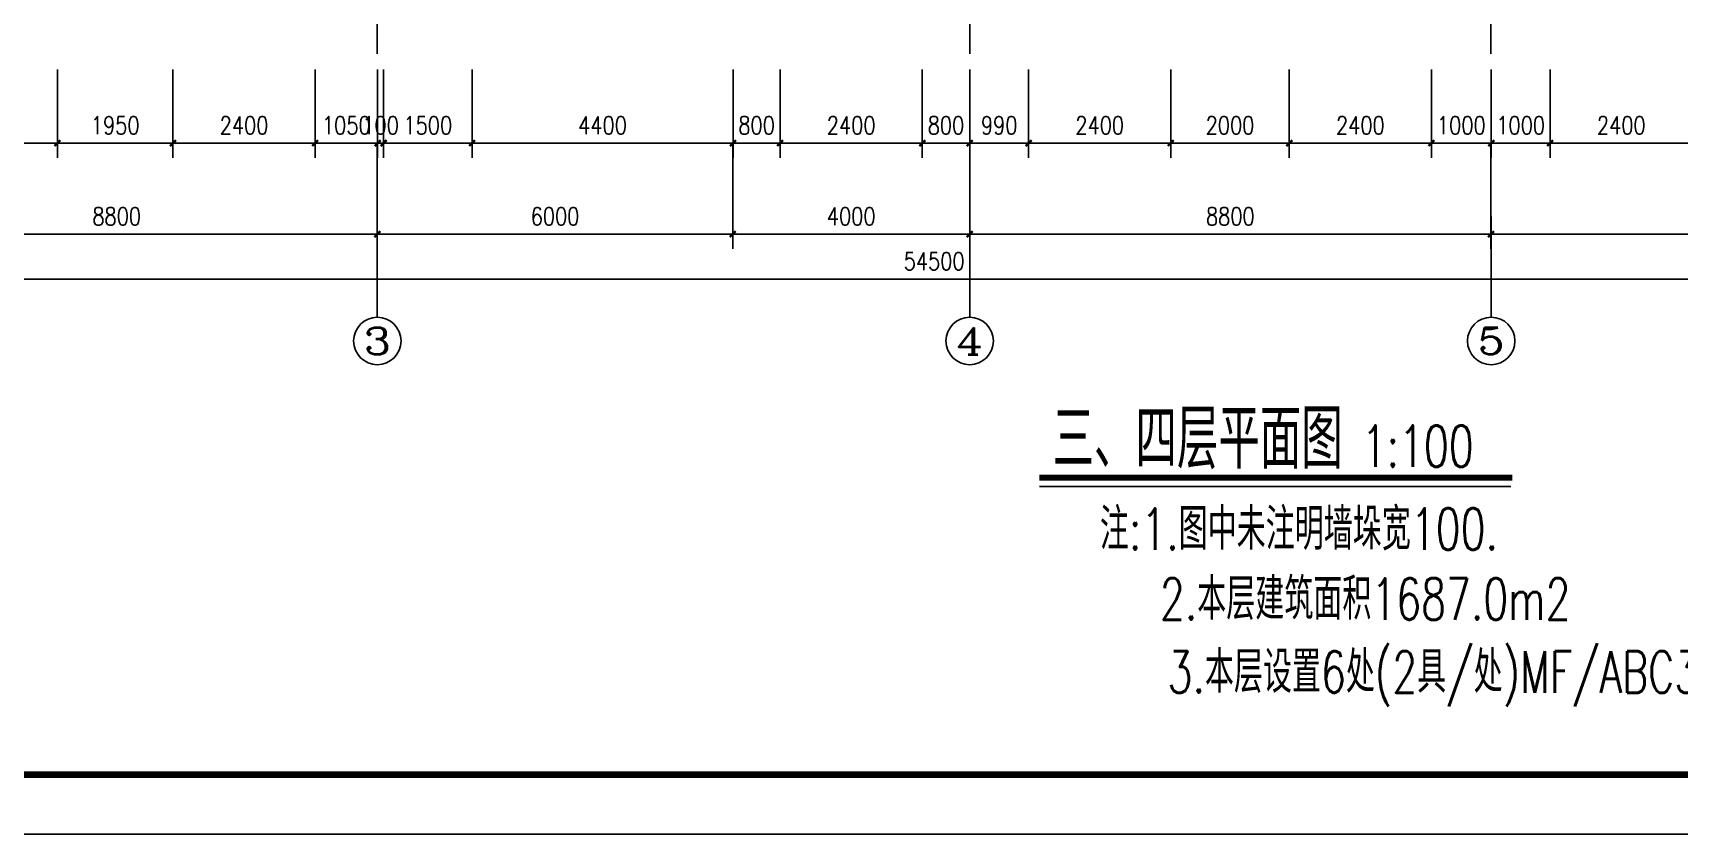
# Model space of a CAD drawing. Header units: millimetres. Extents: x 591771 to 1936534, y -622016 to 355666.
# Drawn here: x 618272 to 646062, y 99061 to 112572 of the extents above; entities that cross this region are included whole.
import ezdxf
from ezdxf.enums import TextEntityAlignment as Align

# ---------------------------------------------------------------- set-up
doc = ezdxf.new("R2010")
doc.units = ezdxf.units.MM
doc.header["$LTSCALE"] = 80
doc.linetypes.add('DOTE', pattern=[2.42, 2, -0.2, 0.02, -0.2])
for name, color, linetype in [('\\M+5BDA8-\\M+5B3DF\\M+5B4E7', 3, 'Continuous'), ('\\M+5BDA8-\\M+5D6E1', 17, 'DOTE'), ('\\M+5BDA8-\\M+5D6E1-\\M+5B1EA\\M+5D7A2', 3, 'Continuous'), ('\\M+5CDBC\\M+5BFF2', 252, 'Continuous'), ('AXIS', 3, 'Continuous'), ('AXIS_TEXT', 7, 'Continuous'), ('PUB_TEXT', 7, 'Continuous')]:
    doc.layers.add(name, color=color, linetype=linetype)
doc.styles.add('_HZTXT', font='txt.shx', dxfattribs={"width": 0.8, "bigfont": 'hztxt.shx'})
doc.styles.add('A-AXIS-LABEL', font='COMPLEX', dxfattribs={"bigfont": 'GBCBIG'})
doc.styles.add('COMPLEX', font='COMPLEX')
doc.styles.add('DIM_FONT', font='SIMPLEX.shx', dxfattribs={"width": 0.8})
doc.dimstyles.new('DIMN', dxfattribs={"dimtxt": 300, "dimasz": 100, "dimexe": 250, "dimexo": 300, "dimgap": 150, "dimtad": 1, "dimdec": 0, "dimzin": 0, "dimdsep": 46, "dimtxsty": 'DIM_FONT', "dimblk": 'ARCHTICK', "dimcen": 0.09, "dimclrt": 7, "dimazin": 2, "dimtfac": 1, "dimtdec": 0, "dimtix": 1, "dimtmove": 2, "dimatfit": 3, "dimldrblk": 'ARCHTICK', "dimfxl": 0, "dimtolj": 1, "dimtzin": 0, "dimarcsym": 0})

# ---------------------------------------------------------------- blocks, each defined once
blk = doc.blocks.new('_ArchTick')
at = {"color": 0, "linetype": 'ByBlock', "const_width": 0.4}
blk.add_lwpolyline([(-0.5, -0.5), (0.5, 0.5)], dxfattribs=at)
blk = doc.blocks.new('*D440')
at = {"layer": '\\M+5BDA8-\\M+5B3DF\\M+5B4E7', "color": 0, "lineweight": -2, "transparency": 16777216}
for p, q in [((616286, 111956), (616286, 110464)), ((618686, 111956), (618686, 110464)), ((616286, 110714), (618686, 110714))]:
    blk.add_line(p, q, dxfattribs=at)
at = {"layer": 'Defpoints', "color": 0, "transparency": 16777216}
for p in [(616286, 112256), (618686, 112256), (618686, 110714)]:
    blk.add_point(p, dxfattribs=at)
at = {"layer": '\\M+5BDA8-\\M+5B3DF\\M+5B4E7', "color": 0, "lineweight": -2, "transparency": 16777216, "xscale": 100, "yscale": 100, "zscale": 100, "rotation": 180}
blk.add_blockref('_ArchTick', (616286, 110714), dxfattribs=at)
at = {"layer": '\\M+5BDA8-\\M+5B3DF\\M+5B4E7', "color": 0, "lineweight": -2, "transparency": 16777216, "xscale": 100, "yscale": 100, "zscale": 100}
blk.add_blockref('_ArchTick', (618686, 110714), dxfattribs=at)
at = {"layer": '\\M+5BDA8-\\M+5B3DF\\M+5B4E7', "color": 7, "transparency": 16777216, "insert": (617486, 111014), "char_height": 300, "attachment_point": 5, "style": 'DIM_FONT'}
blk.add_mtext('\\A1;2400', dxfattribs=at)
blk = doc.blocks.new('*D441')
at = {"layer": '\\M+5BDA8-\\M+5B3DF\\M+5B4E7', "color": 0, "lineweight": -2, "transparency": 16777216}
for p, q in [((618686, 111956), (618686, 110464)), ((620636, 111956), (620636, 110464)), ((618686, 110714), (620636, 110714))]:
    blk.add_line(p, q, dxfattribs=at)
at = {"layer": 'Defpoints', "color": 0, "transparency": 16777216}
for p in [(618686, 112256), (620636, 112256), (620636, 110714)]:
    blk.add_point(p, dxfattribs=at)
at = {"layer": '\\M+5BDA8-\\M+5B3DF\\M+5B4E7', "color": 0, "lineweight": -2, "transparency": 16777216, "xscale": 100, "yscale": 100, "zscale": 100, "rotation": 180}
blk.add_blockref('_ArchTick', (618686, 110714), dxfattribs=at)
at = {"layer": '\\M+5BDA8-\\M+5B3DF\\M+5B4E7', "color": 0, "lineweight": -2, "transparency": 16777216, "xscale": 100, "yscale": 100, "zscale": 100}
blk.add_blockref('_ArchTick', (620636, 110714), dxfattribs=at)
at = {"layer": '\\M+5BDA8-\\M+5B3DF\\M+5B4E7', "color": 7, "transparency": 16777216, "insert": (619661, 111014), "char_height": 300, "attachment_point": 5, "style": 'DIM_FONT'}
blk.add_mtext('\\A1;1950', dxfattribs=at)
blk = doc.blocks.new('*D442')
at = {"layer": '\\M+5BDA8-\\M+5B3DF\\M+5B4E7', "color": 0, "lineweight": -2, "transparency": 16777216}
for p, q in [((620636, 111956), (620636, 110464)), ((623036, 111956), (623036, 110464)), ((620636, 110714), (623036, 110714))]:
    blk.add_line(p, q, dxfattribs=at)
at = {"layer": 'Defpoints', "color": 0, "transparency": 16777216}
for p in [(620636, 112256), (623036, 112256), (623036, 110714)]:
    blk.add_point(p, dxfattribs=at)
at = {"layer": '\\M+5BDA8-\\M+5B3DF\\M+5B4E7', "color": 0, "lineweight": -2, "transparency": 16777216, "xscale": 100, "yscale": 100, "zscale": 100, "rotation": 180}
blk.add_blockref('_ArchTick', (620636, 110714), dxfattribs=at)
at = {"layer": '\\M+5BDA8-\\M+5B3DF\\M+5B4E7', "color": 0, "lineweight": -2, "transparency": 16777216, "xscale": 100, "yscale": 100, "zscale": 100}
blk.add_blockref('_ArchTick', (623036, 110714), dxfattribs=at)
at = {"layer": '\\M+5BDA8-\\M+5B3DF\\M+5B4E7', "color": 7, "transparency": 16777216, "insert": (621836, 111014), "char_height": 300, "attachment_point": 5, "style": 'DIM_FONT'}
blk.add_mtext('\\A1;2400', dxfattribs=at)
blk = doc.blocks.new('*D443')
at = {"layer": '\\M+5BDA8-\\M+5B3DF\\M+5B4E7', "color": 0, "lineweight": -2, "transparency": 16777216}
for p, q in [((623036, 111956), (623036, 110464)), ((624091, 111956), (624091, 110464)), ((623036, 110714), (622936, 110714)), ((623036, 110714), (624091, 110714)), ((624091, 110714), (624191, 110714))]:
    blk.add_line(p, q, dxfattribs=at)
at = {"layer": 'Defpoints', "color": 0, "transparency": 16777216}
for p in [(623036, 112256), (624091, 112256), (624091, 110714)]:
    blk.add_point(p, dxfattribs=at)
at = {"layer": '\\M+5BDA8-\\M+5B3DF\\M+5B4E7', "color": 0, "lineweight": -2, "transparency": 16777216, "xscale": 100, "yscale": 100, "zscale": 100}
blk.add_blockref('_ArchTick', (623036, 110714), dxfattribs=at)
at = {"layer": '\\M+5BDA8-\\M+5B3DF\\M+5B4E7', "color": 0, "lineweight": -2, "transparency": 16777216, "xscale": 100, "yscale": 100, "zscale": 100, "rotation": 180}
blk.add_blockref('_ArchTick', (624091, 110714), dxfattribs=at)
at = {"layer": '\\M+5BDA8-\\M+5B3DF\\M+5B4E7', "color": 7, "transparency": 16777216, "insert": (623563, 111014), "char_height": 300, "attachment_point": 5, "style": 'DIM_FONT'}
blk.add_mtext('\\A1;1050', dxfattribs=at)
blk = doc.blocks.new('*D444')
at = {"layer": '\\M+5BDA8-\\M+5B3DF\\M+5B4E7', "color": 0, "lineweight": -2, "transparency": 16777216}
for p, q in [((624091, 111956), (624091, 110464)), ((624191, 111956), (624191, 110464)), ((624091, 110714), (623991, 110714)), ((624091, 110714), (624191, 110714)), ((624191, 110714), (624291, 110714))]:
    blk.add_line(p, q, dxfattribs=at)
at = {"layer": 'Defpoints', "color": 0, "transparency": 16777216}
for p in [(624091, 112256), (624191, 112256), (624191, 110714)]:
    blk.add_point(p, dxfattribs=at)
at = {"layer": '\\M+5BDA8-\\M+5B3DF\\M+5B4E7', "color": 0, "lineweight": -2, "transparency": 16777216, "xscale": 100, "yscale": 100, "zscale": 100}
blk.add_blockref('_ArchTick', (624091, 110714), dxfattribs=at)
at = {"layer": '\\M+5BDA8-\\M+5B3DF\\M+5B4E7', "color": 0, "lineweight": -2, "transparency": 16777216, "xscale": 100, "yscale": 100, "zscale": 100, "rotation": 180}
blk.add_blockref('_ArchTick', (624191, 110714), dxfattribs=at)
at = {"layer": '\\M+5BDA8-\\M+5B3DF\\M+5B4E7', "color": 7, "transparency": 16777216, "insert": (624141, 111014), "char_height": 300, "attachment_point": 5, "style": 'DIM_FONT'}
blk.add_mtext('\\A1;100', dxfattribs=at)
blk = doc.blocks.new('*D445')
at = {"layer": '\\M+5BDA8-\\M+5B3DF\\M+5B4E7', "color": 0, "lineweight": -2, "transparency": 16777216}
for p, q in [((624191, 111956), (624191, 110464)), ((625686, 111956), (625686, 110464)), ((624191, 110714), (625686, 110714))]:
    blk.add_line(p, q, dxfattribs=at)
at = {"layer": 'Defpoints', "color": 0, "transparency": 16777216}
for p in [(624191, 112256), (625686, 112256), (625686, 110714)]:
    blk.add_point(p, dxfattribs=at)
at = {"layer": '\\M+5BDA8-\\M+5B3DF\\M+5B4E7', "color": 0, "lineweight": -2, "transparency": 16777216, "xscale": 100, "yscale": 100, "zscale": 100, "rotation": 180}
blk.add_blockref('_ArchTick', (624191, 110714), dxfattribs=at)
at = {"layer": '\\M+5BDA8-\\M+5B3DF\\M+5B4E7', "color": 0, "lineweight": -2, "transparency": 16777216, "xscale": 100, "yscale": 100, "zscale": 100}
blk.add_blockref('_ArchTick', (625686, 110714), dxfattribs=at)
at = {"layer": '\\M+5BDA8-\\M+5B3DF\\M+5B4E7', "color": 7, "transparency": 16777216, "insert": (624938, 111014), "char_height": 300, "attachment_point": 5, "style": 'DIM_FONT'}
blk.add_mtext('\\A1;1500', dxfattribs=at)
blk = doc.blocks.new('*D446')
at = {"layer": '\\M+5BDA8-\\M+5B3DF\\M+5B4E7', "color": 0, "lineweight": -2, "transparency": 16777216}
for p, q in [((625686, 111956), (625686, 110464)), ((630091, 111956), (630091, 110464)), ((625686, 110714), (630091, 110714))]:
    blk.add_line(p, q, dxfattribs=at)
at = {"layer": 'Defpoints', "color": 0, "transparency": 16777216}
for p in [(625686, 112256), (630091, 112256), (630091, 110714)]:
    blk.add_point(p, dxfattribs=at)
at = {"layer": '\\M+5BDA8-\\M+5B3DF\\M+5B4E7', "color": 0, "lineweight": -2, "transparency": 16777216, "xscale": 100, "yscale": 100, "zscale": 100, "rotation": 180}
blk.add_blockref('_ArchTick', (625686, 110714), dxfattribs=at)
at = {"layer": '\\M+5BDA8-\\M+5B3DF\\M+5B4E7', "color": 0, "lineweight": -2, "transparency": 16777216, "xscale": 100, "yscale": 100, "zscale": 100}
blk.add_blockref('_ArchTick', (630091, 110714), dxfattribs=at)
at = {"layer": '\\M+5BDA8-\\M+5B3DF\\M+5B4E7', "color": 7, "transparency": 16777216, "insert": (627888, 111014), "char_height": 300, "attachment_point": 5, "style": 'DIM_FONT'}
blk.add_mtext('\\A1;4400', dxfattribs=at)
blk = doc.blocks.new('*D447')
at = {"layer": '\\M+5BDA8-\\M+5B3DF\\M+5B4E7', "color": 0, "lineweight": -2, "transparency": 16777216}
for p, q in [((630091, 111956), (630091, 110464)), ((630886, 111956), (630886, 110464)), ((630091, 110714), (629991, 110714)), ((630091, 110714), (630886, 110714)), ((630886, 110714), (630986, 110714))]:
    blk.add_line(p, q, dxfattribs=at)
at = {"layer": 'Defpoints', "color": 0, "transparency": 16777216}
for p in [(630091, 112256), (630886, 112256), (630886, 110714)]:
    blk.add_point(p, dxfattribs=at)
at = {"layer": '\\M+5BDA8-\\M+5B3DF\\M+5B4E7', "color": 0, "lineweight": -2, "transparency": 16777216, "xscale": 100, "yscale": 100, "zscale": 100}
blk.add_blockref('_ArchTick', (630091, 110714), dxfattribs=at)
at = {"layer": '\\M+5BDA8-\\M+5B3DF\\M+5B4E7', "color": 0, "lineweight": -2, "transparency": 16777216, "xscale": 100, "yscale": 100, "zscale": 100, "rotation": 180}
blk.add_blockref('_ArchTick', (630886, 110714), dxfattribs=at)
at = {"layer": '\\M+5BDA8-\\M+5B3DF\\M+5B4E7', "color": 7, "transparency": 16777216, "insert": (630488, 111014), "char_height": 300, "attachment_point": 5, "style": 'DIM_FONT'}
blk.add_mtext('\\A1;800', dxfattribs=at)
blk = doc.blocks.new('*D448')
at = {"layer": '\\M+5BDA8-\\M+5B3DF\\M+5B4E7', "color": 0, "lineweight": -2, "transparency": 16777216}
for p, q in [((630886, 111956), (630886, 110464)), ((633286, 111956), (633286, 110464)), ((630886, 110714), (633286, 110714))]:
    blk.add_line(p, q, dxfattribs=at)
at = {"layer": 'Defpoints', "color": 0, "transparency": 16777216}
for p in [(630886, 112256), (633286, 112256), (633286, 110714)]:
    blk.add_point(p, dxfattribs=at)
at = {"layer": '\\M+5BDA8-\\M+5B3DF\\M+5B4E7', "color": 0, "lineweight": -2, "transparency": 16777216, "xscale": 100, "yscale": 100, "zscale": 100, "rotation": 180}
blk.add_blockref('_ArchTick', (630886, 110714), dxfattribs=at)
at = {"layer": '\\M+5BDA8-\\M+5B3DF\\M+5B4E7', "color": 0, "lineweight": -2, "transparency": 16777216, "xscale": 100, "yscale": 100, "zscale": 100}
blk.add_blockref('_ArchTick', (633286, 110714), dxfattribs=at)
at = {"layer": '\\M+5BDA8-\\M+5B3DF\\M+5B4E7', "color": 7, "transparency": 16777216, "insert": (632086, 111014), "char_height": 300, "attachment_point": 5, "style": 'DIM_FONT'}
blk.add_mtext('\\A1;2400', dxfattribs=at)
blk = doc.blocks.new('*D449')
at = {"layer": '\\M+5BDA8-\\M+5B3DF\\M+5B4E7', "color": 0, "lineweight": -2, "transparency": 16777216}
for p, q in [((633286, 111956), (633286, 110464)), ((634086, 111956), (634086, 110464)), ((633286, 110714), (633186, 110714)), ((633286, 110714), (634086, 110714)), ((634086, 110714), (634186, 110714))]:
    blk.add_line(p, q, dxfattribs=at)
at = {"layer": 'Defpoints', "color": 0, "transparency": 16777216}
for p in [(633286, 112256), (634086, 112256), (634086, 110714)]:
    blk.add_point(p, dxfattribs=at)
at = {"layer": '\\M+5BDA8-\\M+5B3DF\\M+5B4E7', "color": 0, "lineweight": -2, "transparency": 16777216, "xscale": 100, "yscale": 100, "zscale": 100}
blk.add_blockref('_ArchTick', (633286, 110714), dxfattribs=at)
at = {"layer": '\\M+5BDA8-\\M+5B3DF\\M+5B4E7', "color": 0, "lineweight": -2, "transparency": 16777216, "xscale": 100, "yscale": 100, "zscale": 100, "rotation": 180}
blk.add_blockref('_ArchTick', (634086, 110714), dxfattribs=at)
at = {"layer": '\\M+5BDA8-\\M+5B3DF\\M+5B4E7', "color": 7, "transparency": 16777216, "insert": (633686, 111014), "char_height": 300, "attachment_point": 5, "style": 'DIM_FONT'}
blk.add_mtext('\\A1;800', dxfattribs=at)
blk = doc.blocks.new('*D450')
at = {"layer": '\\M+5BDA8-\\M+5B3DF\\M+5B4E7', "color": 0, "lineweight": -2, "transparency": 16777216}
for p, q in [((634086, 111956), (634086, 110464)), ((635081, 111956), (635081, 110464)), ((634086, 110714), (635081, 110714))]:
    blk.add_line(p, q, dxfattribs=at)
at = {"layer": 'Defpoints', "color": 0, "transparency": 16777216}
for p in [(634086, 112256), (635081, 112256), (635081, 110714)]:
    blk.add_point(p, dxfattribs=at)
at = {"layer": '\\M+5BDA8-\\M+5B3DF\\M+5B4E7', "color": 0, "lineweight": -2, "transparency": 16777216, "xscale": 100, "yscale": 100, "zscale": 100, "rotation": 180}
blk.add_blockref('_ArchTick', (634086, 110714), dxfattribs=at)
at = {"layer": '\\M+5BDA8-\\M+5B3DF\\M+5B4E7', "color": 0, "lineweight": -2, "transparency": 16777216, "xscale": 100, "yscale": 100, "zscale": 100}
blk.add_blockref('_ArchTick', (635081, 110714), dxfattribs=at)
at = {"layer": '\\M+5BDA8-\\M+5B3DF\\M+5B4E7', "color": 7, "transparency": 16777216, "insert": (634584, 111014), "char_height": 300, "attachment_point": 5, "style": 'DIM_FONT'}
blk.add_mtext('\\A1;990', dxfattribs=at)
blk = doc.blocks.new('*D451')
at = {"layer": '\\M+5BDA8-\\M+5B3DF\\M+5B4E7', "color": 0, "lineweight": -2, "transparency": 16777216}
for p, q in [((635081, 111956), (635081, 110464)), ((637481, 111956), (637481, 110464)), ((635081, 110714), (637481, 110714))]:
    blk.add_line(p, q, dxfattribs=at)
at = {"layer": 'Defpoints', "color": 0, "transparency": 16777216}
for p in [(635081, 112256), (637481, 112256), (637481, 110714)]:
    blk.add_point(p, dxfattribs=at)
at = {"layer": '\\M+5BDA8-\\M+5B3DF\\M+5B4E7', "color": 0, "lineweight": -2, "transparency": 16777216, "xscale": 100, "yscale": 100, "zscale": 100, "rotation": 180}
blk.add_blockref('_ArchTick', (635081, 110714), dxfattribs=at)
at = {"layer": '\\M+5BDA8-\\M+5B3DF\\M+5B4E7', "color": 0, "lineweight": -2, "transparency": 16777216, "xscale": 100, "yscale": 100, "zscale": 100}
blk.add_blockref('_ArchTick', (637481, 110714), dxfattribs=at)
at = {"layer": '\\M+5BDA8-\\M+5B3DF\\M+5B4E7', "color": 7, "transparency": 16777216, "insert": (636281, 111014), "char_height": 300, "attachment_point": 5, "style": 'DIM_FONT'}
blk.add_mtext('\\A1;2400', dxfattribs=at)
blk = doc.blocks.new('*D452')
at = {"layer": '\\M+5BDA8-\\M+5B3DF\\M+5B4E7', "color": 0, "lineweight": -2, "transparency": 16777216}
for p, q in [((637481, 111956), (637481, 110464)), ((639481, 111956), (639481, 110464)), ((637481, 110714), (639481, 110714))]:
    blk.add_line(p, q, dxfattribs=at)
at = {"layer": 'Defpoints', "color": 0, "transparency": 16777216}
for p in [(637481, 112256), (639481, 112256), (639481, 110714)]:
    blk.add_point(p, dxfattribs=at)
at = {"layer": '\\M+5BDA8-\\M+5B3DF\\M+5B4E7', "color": 0, "lineweight": -2, "transparency": 16777216, "xscale": 100, "yscale": 100, "zscale": 100, "rotation": 180}
blk.add_blockref('_ArchTick', (637481, 110714), dxfattribs=at)
at = {"layer": '\\M+5BDA8-\\M+5B3DF\\M+5B4E7', "color": 0, "lineweight": -2, "transparency": 16777216, "xscale": 100, "yscale": 100, "zscale": 100}
blk.add_blockref('_ArchTick', (639481, 110714), dxfattribs=at)
at = {"layer": '\\M+5BDA8-\\M+5B3DF\\M+5B4E7', "color": 7, "transparency": 16777216, "insert": (638481, 111014), "char_height": 300, "attachment_point": 5, "style": 'DIM_FONT'}
blk.add_mtext('\\A1;2000', dxfattribs=at)
blk = doc.blocks.new('*D453')
at = {"layer": '\\M+5BDA8-\\M+5B3DF\\M+5B4E7', "color": 0, "lineweight": -2, "transparency": 16777216}
for p, q in [((639481, 111956), (639481, 110464)), ((641881, 111956), (641881, 110464)), ((639481, 110714), (641881, 110714))]:
    blk.add_line(p, q, dxfattribs=at)
at = {"layer": 'Defpoints', "color": 0, "transparency": 16777216}
for p in [(639481, 112256), (641881, 112256), (641881, 110714)]:
    blk.add_point(p, dxfattribs=at)
at = {"layer": '\\M+5BDA8-\\M+5B3DF\\M+5B4E7', "color": 0, "lineweight": -2, "transparency": 16777216, "xscale": 100, "yscale": 100, "zscale": 100, "rotation": 180}
blk.add_blockref('_ArchTick', (639481, 110714), dxfattribs=at)
at = {"layer": '\\M+5BDA8-\\M+5B3DF\\M+5B4E7', "color": 0, "lineweight": -2, "transparency": 16777216, "xscale": 100, "yscale": 100, "zscale": 100}
blk.add_blockref('_ArchTick', (641881, 110714), dxfattribs=at)
at = {"layer": '\\M+5BDA8-\\M+5B3DF\\M+5B4E7', "color": 7, "transparency": 16777216, "insert": (640681, 111014), "char_height": 300, "attachment_point": 5, "style": 'DIM_FONT'}
blk.add_mtext('\\A1;2400', dxfattribs=at)
blk = doc.blocks.new('*D454')
at = {"layer": '\\M+5BDA8-\\M+5B3DF\\M+5B4E7', "color": 0, "lineweight": -2, "transparency": 16777216}
for p, q in [((641881, 111956), (641881, 110464)), ((642891, 111956), (642891, 110464)), ((641881, 110714), (641781, 110714)), ((641881, 110714), (642891, 110714)), ((642891, 110714), (642991, 110714))]:
    blk.add_line(p, q, dxfattribs=at)
at = {"layer": 'Defpoints', "color": 0, "transparency": 16777216}
for p in [(641881, 112256), (642891, 112256), (642891, 110714)]:
    blk.add_point(p, dxfattribs=at)
at = {"layer": '\\M+5BDA8-\\M+5B3DF\\M+5B4E7', "color": 0, "lineweight": -2, "transparency": 16777216, "xscale": 100, "yscale": 100, "zscale": 100}
blk.add_blockref('_ArchTick', (641881, 110714), dxfattribs=at)
at = {"layer": '\\M+5BDA8-\\M+5B3DF\\M+5B4E7', "color": 0, "lineweight": -2, "transparency": 16777216, "xscale": 100, "yscale": 100, "zscale": 100, "rotation": 180}
blk.add_blockref('_ArchTick', (642891, 110714), dxfattribs=at)
at = {"layer": '\\M+5BDA8-\\M+5B3DF\\M+5B4E7', "color": 7, "transparency": 16777216, "insert": (642386, 111014), "char_height": 300, "attachment_point": 5, "style": 'DIM_FONT'}
blk.add_mtext('\\A1;1000', dxfattribs=at)
blk = doc.blocks.new('*D455')
at = {"layer": '\\M+5BDA8-\\M+5B3DF\\M+5B4E7', "color": 0, "lineweight": -2, "transparency": 16777216}
for p, q in [((642891, 111956), (642891, 110464)), ((643886, 111956), (643886, 110464)), ((642891, 110714), (642791, 110714)), ((642891, 110714), (643886, 110714)), ((643886, 110714), (643986, 110714))]:
    blk.add_line(p, q, dxfattribs=at)
at = {"layer": 'Defpoints', "color": 0, "transparency": 16777216}
for p in [(642891, 112256), (643886, 112256), (643886, 110714)]:
    blk.add_point(p, dxfattribs=at)
at = {"layer": '\\M+5BDA8-\\M+5B3DF\\M+5B4E7', "color": 0, "lineweight": -2, "transparency": 16777216, "xscale": 100, "yscale": 100, "zscale": 100}
blk.add_blockref('_ArchTick', (642891, 110714), dxfattribs=at)
at = {"layer": '\\M+5BDA8-\\M+5B3DF\\M+5B4E7', "color": 0, "lineweight": -2, "transparency": 16777216, "xscale": 100, "yscale": 100, "zscale": 100, "rotation": 180}
blk.add_blockref('_ArchTick', (643886, 110714), dxfattribs=at)
at = {"layer": '\\M+5BDA8-\\M+5B3DF\\M+5B4E7', "color": 7, "transparency": 16777216, "insert": (643388, 111014), "char_height": 300, "attachment_point": 5, "style": 'DIM_FONT'}
blk.add_mtext('\\A1;1000', dxfattribs=at)
blk = doc.blocks.new('*D456')
at = {"layer": '\\M+5BDA8-\\M+5B3DF\\M+5B4E7', "color": 0, "lineweight": -2, "transparency": 16777216}
for p, q in [((643886, 111956), (643886, 110464)), ((646286, 111956), (646286, 110464)), ((643886, 110714), (646286, 110714))]:
    blk.add_line(p, q, dxfattribs=at)
at = {"layer": 'Defpoints', "color": 0, "transparency": 16777216}
for p in [(643886, 112256), (646286, 112256), (646286, 110714)]:
    blk.add_point(p, dxfattribs=at)
at = {"layer": '\\M+5BDA8-\\M+5B3DF\\M+5B4E7', "color": 0, "lineweight": -2, "transparency": 16777216, "xscale": 100, "yscale": 100, "zscale": 100, "rotation": 180}
blk.add_blockref('_ArchTick', (643886, 110714), dxfattribs=at)
at = {"layer": '\\M+5BDA8-\\M+5B3DF\\M+5B4E7', "color": 0, "lineweight": -2, "transparency": 16777216, "xscale": 100, "yscale": 100, "zscale": 100}
blk.add_blockref('_ArchTick', (646286, 110714), dxfattribs=at)
at = {"layer": '\\M+5BDA8-\\M+5B3DF\\M+5B4E7', "color": 7, "transparency": 16777216, "insert": (645086, 111014), "char_height": 300, "attachment_point": 5, "style": 'DIM_FONT'}
blk.add_mtext('\\A1;2400', dxfattribs=at)
blk = doc.blocks.new('*D568')
at = {"layer": '\\M+5BDA8-\\M+5B3DF\\M+5B4E7', "color": 0, "lineweight": -2, "transparency": 16777216}
for p, q in [((606236, 110882), (606236, 108172)), ((660736, 110882), (660736, 108172)), ((606236, 108422), (660736, 108422))]:
    blk.add_line(p, q, dxfattribs=at)
at = {"layer": 'Defpoints', "color": 0, "transparency": 16777216}
for p in [(606236, 111182), (660736, 111182), (660736, 108422)]:
    blk.add_point(p, dxfattribs=at)
at = {"layer": '\\M+5BDA8-\\M+5B3DF\\M+5B4E7', "color": 0, "lineweight": -2, "transparency": 16777216, "xscale": 100, "yscale": 100, "zscale": 100}
for p, rotation in [((606236, 108422), 180.0000912769841), ((660736, 108422), 9.127698404041481e-05)]:
    blk.add_blockref('_ArchTick', p, dxfattribs=dict(at, rotation=rotation))
at = {"layer": '\\M+5BDA8-\\M+5B3DF\\M+5B4E7', "color": 7, "transparency": 16777216, "insert": (633486, 108722), "char_height": 300, "attachment_point": 5, "rotation": 0.0001, "style": 'DIM_FONT'}
blk.add_mtext('\\A1;54500', dxfattribs=at)
blk = doc.blocks.new('*D586')
at = {"layer": '\\M+5BDA8-\\M+5B3DF\\M+5B4E7', "color": 0, "lineweight": -2, "transparency": 16777216}
for p, q in [((615286, 110714), (615286, 108929)), ((624086, 110714), (624086, 108929)), ((615286, 109179), (624086, 109179))]:
    blk.add_line(p, q, dxfattribs=at)
at = {"layer": 'Defpoints', "color": 0, "transparency": 16777216}
for p in [(615286, 111014), (624086, 111014), (624086, 109179)]:
    blk.add_point(p, dxfattribs=at)
at = {"layer": '\\M+5BDA8-\\M+5B3DF\\M+5B4E7', "color": 0, "lineweight": -2, "transparency": 16777216, "xscale": 100, "yscale": 100, "zscale": 100, "rotation": 180}
blk.add_blockref('_ArchTick', (615286, 109179), dxfattribs=at)
at = {"layer": '\\M+5BDA8-\\M+5B3DF\\M+5B4E7', "color": 0, "lineweight": -2, "transparency": 16777216, "xscale": 100, "yscale": 100, "zscale": 100}
blk.add_blockref('_ArchTick', (624086, 109179), dxfattribs=at)
at = {"layer": '\\M+5BDA8-\\M+5B3DF\\M+5B4E7', "color": 7, "transparency": 16777216, "insert": (619686, 109479), "char_height": 300, "attachment_point": 5, "style": 'DIM_FONT'}
blk.add_mtext('\\A1;8800', dxfattribs=at)
blk = doc.blocks.new('*D587')
at = {"layer": '\\M+5BDA8-\\M+5B3DF\\M+5B4E7', "color": 0, "lineweight": -2, "transparency": 16777216}
for p, q in [((624086, 110714), (624086, 108929)), ((630086, 110714), (630086, 108929)), ((624086, 109179), (630086, 109179))]:
    blk.add_line(p, q, dxfattribs=at)
at = {"layer": 'Defpoints', "color": 0, "transparency": 16777216}
for p in [(624086, 111014), (630086, 111014), (630086, 109179)]:
    blk.add_point(p, dxfattribs=at)
at = {"layer": '\\M+5BDA8-\\M+5B3DF\\M+5B4E7', "color": 0, "lineweight": -2, "transparency": 16777216, "xscale": 100, "yscale": 100, "zscale": 100, "rotation": 180}
blk.add_blockref('_ArchTick', (624086, 109179), dxfattribs=at)
at = {"layer": '\\M+5BDA8-\\M+5B3DF\\M+5B4E7', "color": 0, "lineweight": -2, "transparency": 16777216, "xscale": 100, "yscale": 100, "zscale": 100}
blk.add_blockref('_ArchTick', (630086, 109179), dxfattribs=at)
at = {"layer": '\\M+5BDA8-\\M+5B3DF\\M+5B4E7', "color": 7, "transparency": 16777216, "insert": (627086, 109479), "char_height": 300, "attachment_point": 5, "style": 'DIM_FONT'}
blk.add_mtext('\\A1;6000', dxfattribs=at)
blk = doc.blocks.new('*D588')
at = {"layer": '\\M+5BDA8-\\M+5B3DF\\M+5B4E7', "color": 0, "lineweight": -2, "transparency": 16777216}
for p, q in [((630086, 110714), (630086, 108929)), ((634086, 110714), (634086, 108929)), ((630086, 109179), (634086, 109179))]:
    blk.add_line(p, q, dxfattribs=at)
at = {"layer": 'Defpoints', "color": 0, "transparency": 16777216}
for p in [(630086, 111014), (634086, 111014), (634086, 109179)]:
    blk.add_point(p, dxfattribs=at)
at = {"layer": '\\M+5BDA8-\\M+5B3DF\\M+5B4E7', "color": 0, "lineweight": -2, "transparency": 16777216, "xscale": 100, "yscale": 100, "zscale": 100, "rotation": 180}
blk.add_blockref('_ArchTick', (630086, 109179), dxfattribs=at)
at = {"layer": '\\M+5BDA8-\\M+5B3DF\\M+5B4E7', "color": 0, "lineweight": -2, "transparency": 16777216, "xscale": 100, "yscale": 100, "zscale": 100}
blk.add_blockref('_ArchTick', (634086, 109179), dxfattribs=at)
at = {"layer": '\\M+5BDA8-\\M+5B3DF\\M+5B4E7', "color": 7, "transparency": 16777216, "insert": (632086, 109479), "char_height": 300, "attachment_point": 5, "style": 'DIM_FONT'}
blk.add_mtext('\\A1;4000', dxfattribs=at)
blk = doc.blocks.new('*D589')
at = {"layer": '\\M+5BDA8-\\M+5B3DF\\M+5B4E7', "color": 0, "lineweight": -2, "transparency": 16777216}
for p, q in [((634086, 110714), (634086, 108929)), ((642886, 110714), (642886, 108929)), ((634086, 109179), (642886, 109179))]:
    blk.add_line(p, q, dxfattribs=at)
at = {"layer": 'Defpoints', "color": 0, "transparency": 16777216}
for p in [(634086, 111014), (642886, 111014), (642886, 109179)]:
    blk.add_point(p, dxfattribs=at)
at = {"layer": '\\M+5BDA8-\\M+5B3DF\\M+5B4E7', "color": 0, "lineweight": -2, "transparency": 16777216, "xscale": 100, "yscale": 100, "zscale": 100, "rotation": 180}
blk.add_blockref('_ArchTick', (634086, 109179), dxfattribs=at)
at = {"layer": '\\M+5BDA8-\\M+5B3DF\\M+5B4E7', "color": 0, "lineweight": -2, "transparency": 16777216, "xscale": 100, "yscale": 100, "zscale": 100}
blk.add_blockref('_ArchTick', (642886, 109179), dxfattribs=at)
at = {"layer": '\\M+5BDA8-\\M+5B3DF\\M+5B4E7', "color": 7, "transparency": 16777216, "insert": (638486, 109479), "char_height": 300, "attachment_point": 5, "style": 'DIM_FONT'}
blk.add_mtext('\\A1;8800', dxfattribs=at)
blk = doc.blocks.new('*D590')
at = {"layer": '\\M+5BDA8-\\M+5B3DF\\M+5B4E7', "color": 0, "lineweight": -2, "transparency": 16777216}
for p, q in [((642886, 110714), (642886, 108929)), ((651686, 110714), (651686, 108929)), ((642886, 109179), (651686, 109179))]:
    blk.add_line(p, q, dxfattribs=at)
at = {"layer": 'Defpoints', "color": 0, "transparency": 16777216}
for p in [(642886, 111014), (651686, 111014), (651686, 109179)]:
    blk.add_point(p, dxfattribs=at)
at = {"layer": '\\M+5BDA8-\\M+5B3DF\\M+5B4E7', "color": 0, "lineweight": -2, "transparency": 16777216, "xscale": 100, "yscale": 100, "zscale": 100, "rotation": 180}
blk.add_blockref('_ArchTick', (642886, 109179), dxfattribs=at)
at = {"layer": '\\M+5BDA8-\\M+5B3DF\\M+5B4E7', "color": 0, "lineweight": -2, "transparency": 16777216, "xscale": 100, "yscale": 100, "zscale": 100}
blk.add_blockref('_ArchTick', (651686, 109179), dxfattribs=at)
at = {"layer": '\\M+5BDA8-\\M+5B3DF\\M+5B4E7', "color": 7, "transparency": 16777216, "insert": (647286, 109479), "char_height": 300, "attachment_point": 5, "style": 'DIM_FONT'}
blk.add_mtext('\\A1;8800', dxfattribs=at)
blk = doc.blocks.new('_AXISO')
blk.add_circle((0, 0), 0.5)
at = {"layer": 'AXIS_TEXT', "style": 'COMPLEX'}
blk.add_attdef('A', text='', height=0.56, dxfattribs=at).set_placement((-0.25, -0.28), (0.25, -0.28), align=Align.FIT)

msp = doc.modelspace()

# ---------------------------------------------------------------- linework, layer by layer
at = {"layer": '\\M+5BDA8-\\M+5D6E1', "ltscale": 10}
for p, q in [((624085.8, 150092.6), (624085.9, 112220.5)), ((634085.9, 112220.5), (634085.9, 150092.6)), ((642885.9, 112220.5), (642885.9, 150092.6))]:
    msp.add_line(p, q, dxfattribs=at)
at = {"layer": '\\M+5BDA8-\\M+5D6E1-\\M+5B1EA\\M+5D7A2'}
for p, q in [((624085.9, 109776.8), (624085.9, 107776.8)), ((634085.9, 109478.7), (634085.9, 107776.8)), ((642890.3, 109478.7), (642890.3, 107776.8))]:
    msp.add_line(p, q, dxfattribs=at)
at = {"layer": '\\M+5CDBC\\M+5BFF2', "color": 2}
msp.add_lwpolyline([(595259.9, 99060.8), (679359.9, 99060.8), (679359.9, 158460.8), (595259.9, 158460.8)], close=True, dxfattribs=at)
at = {"layer": '\\M+5CDBC\\M+5BFF2', "color": 2, "const_width": 112.5}
msp.add_lwpolyline([(596260, 100060.8), (678359.9, 100060.8), (678359.9, 157460.8), (596260, 157460.8)], close=True, dxfattribs=at)
at = {"layer": 'AXIS'}
msp.add_line((635264.6, 104922.4), (643223.3, 104922.4), dxfattribs=at)
at = {"layer": 'AXIS', "const_width": 100}
msp.add_lwpolyline([(635264.6, 105072.4), (643249.4, 105072.4)], dxfattribs=at)

# ---------------------------------------------------------------- block references
at = {"layer": '\\M+5BDA8-\\M+5D6E1-\\M+5B1EA\\M+5D7A2'}
ref = msp.add_blockref('_AXISO', (624085.9, 107376.8), dxfattribs=dict(at, xscale=800, yscale=800, zscale=800))
ref.add_attrib('A', '3', dxfattribs={"layer": 'AXIS_TEXT', "height": 452.5, "style": 'A-AXIS-LABEL', "width": 1.5}).set_placement((623859.6, 107150.5), (624312.2, 107150.5), align=Align.FIT)
ref = msp.add_blockref('_AXISO', (634085.9, 107376.8), dxfattribs=dict(at, xscale=800, yscale=800, zscale=800))
ref.add_attrib('A', '4', dxfattribs={"layer": 'AXIS_TEXT', "height": 452.5, "style": 'A-AXIS-LABEL', "width": 1.3125}).set_placement((633859.6, 107150.5), (634312.2, 107150.5), align=Align.FIT)
ref = msp.add_blockref('_AXISO', (642890.3, 107376.8), dxfattribs=dict(at, xscale=800, yscale=800, zscale=800))
ref.add_attrib('A', '5', dxfattribs={"layer": 'AXIS_TEXT', "height": 452.5, "style": 'A-AXIS-LABEL', "width": 1.5}).set_placement((642664.1, 107150.5), (643116.6, 107150.5), align=Align.FIT)

# ---------------------------------------------------------------- texts
at = {"layer": 'PUB_TEXT', "lineweight": 25, "style": '_HZTXT', "width": 0.7}
for s, height, p in [('三、四层平面图', 1000, (635484.4, 105222.2)), ('1:100', 700, (640704.4, 105253.1)), ('注:1.图中未注明墙垛宽100.', 700, (636284, 103855.7)), ('2.本层建筑面积1687.0m2', 700, (637297.6, 102676.2)), ('3.本层设置6处(2具/处)MF/ABC3(2A)磷酸铵盐手提式干粉灭火器.', 700, (637427.1, 101445.1))]:
    msp.add_text(s, height=height, dxfattribs=at).set_placement(p)

# ---------------------------------------------------------------- dimensions: what is measured, and where the dimension line sits
at = {"layer": '\\M+5BDA8-\\M+5B3DF\\M+5B4E7'}
for p1, p2, distance, picture, middle in [((616285.7, 112255.6), (618685.7, 112255.6), -1541.4, '*D440', (617485.7, 111014.2)), ((618685.7, 112255.6), (620635.9, 112255.6), -1541.4, '*D441', (619660.8, 111014.2)), ((620635.9, 112255.6), (623035.9, 112255.6), -1541.4, '*D442', (621835.9, 111014.2)), ((624090.7, 112255.6), (624190.7, 112255.6), -1541.4, '*D444', (624140.7, 111014.2)), ((630885.9, 112255.6), (633285.9, 112255.6), -1541.4, '*D448', (632085.9, 111014.2)), ((633285.9, 112255.6), (634085.9, 112255.6), -1541.4, '*D449', (633685.9, 111014.2)), ((635081.1, 112255.6), (637481.1, 112255.6), -1541.4, '*D451', (636281.1, 111014.2)), ((637481.1, 112255.6), (639481.1, 112255.6), -1541.4, '*D452', (638481.1, 111014.2)), ((639481.1, 112255.6), (641881.1, 112255.6), -1541.4, '*D453', (640681.1, 111014.2)), ((643885.9, 112255.6), (646285.9, 112255.6), -1541.4, '*D456', (645085.9, 111014.2)), ((606235.9, 111181.9), (660736.3, 111182), -2759.9, '*D568', (633486.1, 108722.1)), ((615285.8, 111014.2), (624085.9, 111014.2), -1835.5, '*D586', (619685.9, 109478.7)), ((624085.9, 111014.2), (630085.8, 111014.2), -1835.5, '*D587', (627085.9, 109478.7)), ((630085.8, 111014.2), (634085.9, 111014.2), -1835.5, '*D588', (632085.9, 109478.7)), ((634085.9, 111014.2), (642885.9, 111014.2), -1835.5, '*D589', (638485.9, 109478.7)), ((642885.9, 111014.2), (651685.9, 111014.2), -1835.5, '*D590', (647285.9, 109478.7))]:
    dim = msp.add_aligned_dim(p1=p1, p2=p2, distance=distance, dimstyle='DIMN', dxfattribs=at)
    dim.commit()
    dim.dimension.update_dxf_attribs({"geometry": picture, "text_midpoint": middle})
for p1, p2, text, picture, middle in [((623035.9, 112255.6), (624090.7, 112255.6), '1050', '*D443', (623563.3, 111014.2)), ((624190.7, 112255.6), (625685.9, 112255.6), '1500', '*D445', (624938.3, 111014.2)), ((625685.9, 112255.6), (630090.6, 112255.6), '4400', '*D446', (627888.2, 111014.2)), ((630090.6, 112255.6), (630885.9, 112255.6), '800', '*D447', (630488.2, 111014.2)), ((634085.9, 112255.6), (635081.1, 112255.6), '990', '*D450', (634583.5, 111014.2)), ((641881.1, 112255.6), (642890.7, 112255.6), '1000', '*D454', (642385.9, 111014.2)), ((642890.7, 112255.6), (643885.9, 112255.6), '1000', '*D455', (643388.3, 111014.2))]:
    dim = msp.add_aligned_dim(p1=p1, p2=p2, distance=-1541.4, text=text, dimstyle='DIMN', dxfattribs=at)
    dim.commit()
    dim.dimension.update_dxf_attribs({"geometry": picture, "text_midpoint": middle})

doc.saveas('drawing.dxf')
